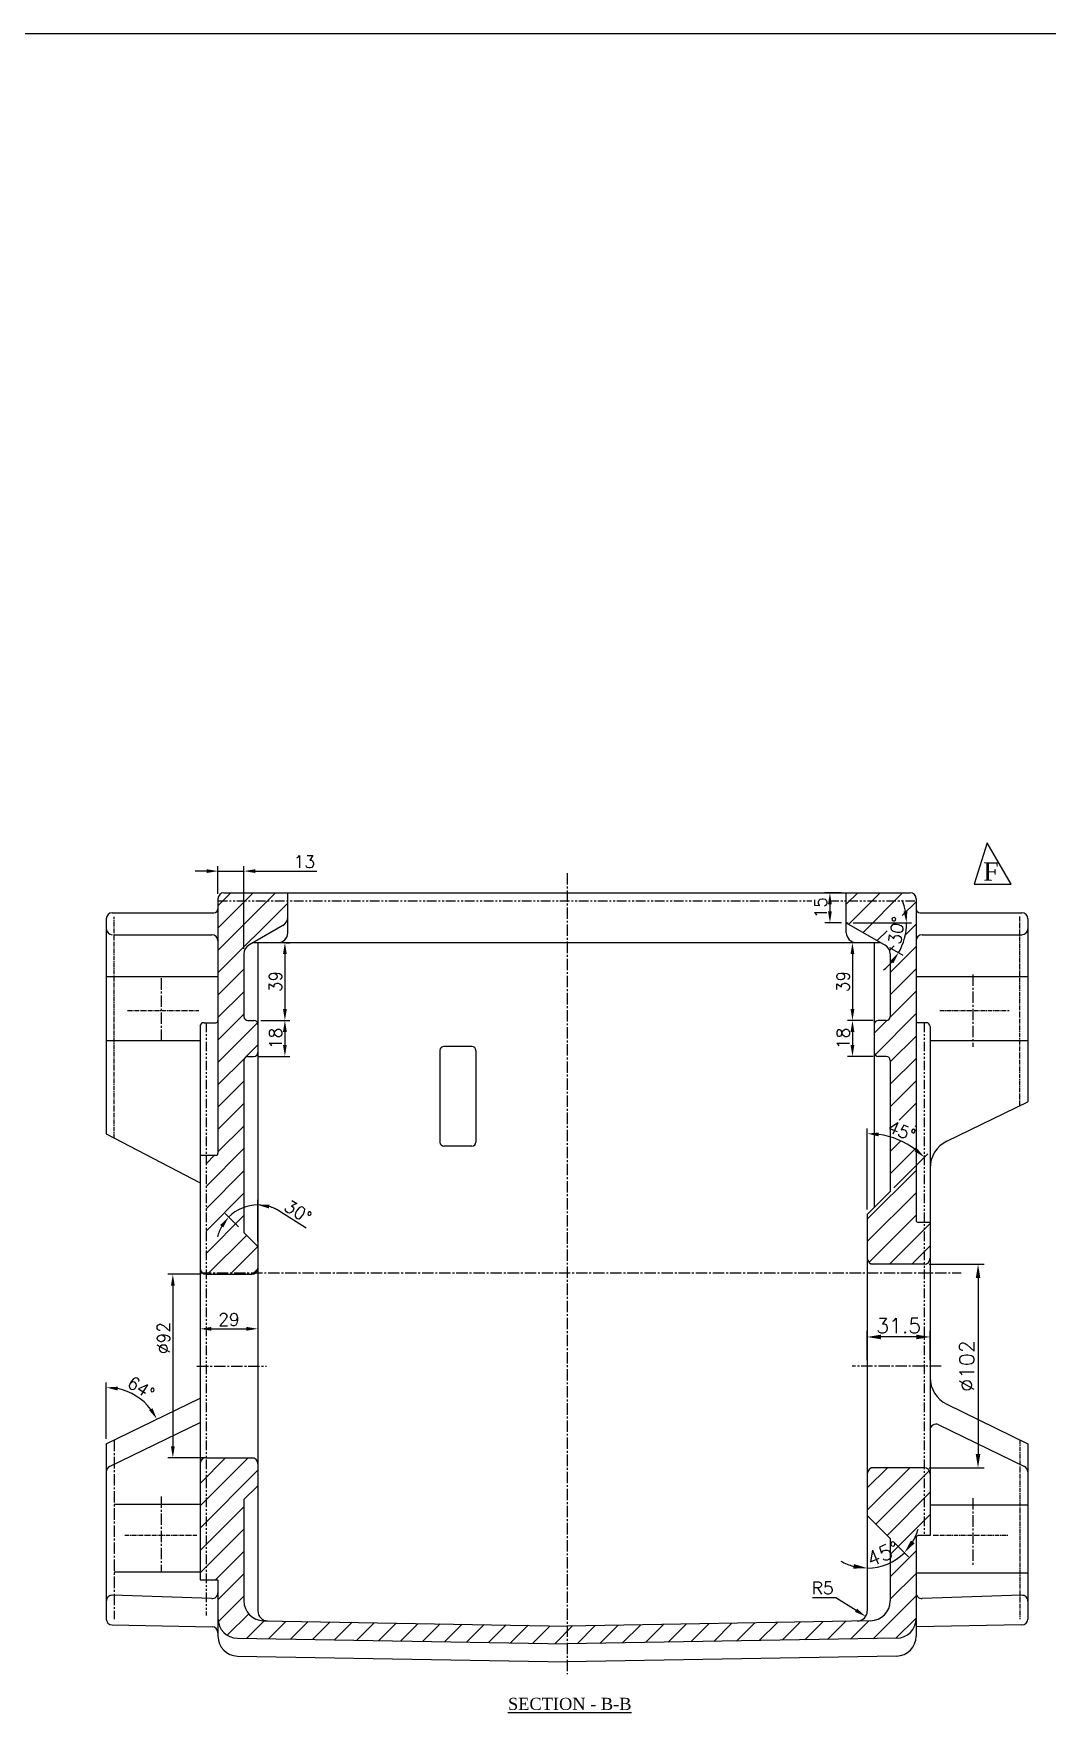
# Model space of a CAD drawing. Header units: millimetres. Extents: x -3508 to 12243, y -3609 to 4092.
# Drawn here: x 6029 to 6537, y 250 to 1092 of the extents above; entities that cross this region are included whole.
import ezdxf

# ---------------------------------------------------------------- set-up
doc = ezdxf.new("R2010")
doc.units = ezdxf.units.MM
doc.header["$LTSCALE"] = 0.3
doc.header["$PDSIZE"] = -50
doc.linetypes.add('CENTER2', pattern=[28.575, 19.05, -3.175, 3.175, -3.175])
doc.linetypes.add('PHANTOM2', pattern=[31.75, 15.875, -3.175, 3.175, -3.175, 3.175, -3.175])
for name, color, linetype in [('center', 1, 'CENTER2'), ('CHAIN ...', 8, 'PHANTOM2'), ('ht', 6, 'Continuous')]:
    doc.layers.add(name, color=color, linetype=linetype)
doc.styles.add('ROMANTIC', font='romantic.ttf')
doc.styles.add('rs', font='romans.shx')
doc.dimstyles.new('sarab', dxfattribs={"dimscale": 3, "dimtxt": 2.5, "dimasz": 2.3, "dimexe": 1, "dimexo": 1, "dimtad": 1, "dimdec": 3, "dimdsep": 46, "dimtxsty": 'rs', "dimcen": 0, "dimclrd": 1, "dimclre": 1, "dimclrt": 7, "dimadec": 3, "dimazin": 2, "dimtfac": 1, "dimtdec": 3, "dimtmove": 0, "dimatfit": 3, "dimfxl": 0, "dimarcsym": 0})

# ---------------------------------------------------------------- blocks, each defined once
blk = doc.blocks.new('*D120')
at = {"color": 1, "lineweight": -2, "transparency": 16777216}
for p, q in [((6121.25, 660.48), (6121.25, 674.36)), ((6134.25, 632.89), (6134.25, 674.36)), ((6115.5, 671.86), (6109.75, 671.86)), ((6121.25, 671.86), (6134.25, 671.86)), ((6140, 671.86), (6170.77, 671.86))]:
    blk.add_line(p, q, dxfattribs=at)
at = {"color": 1, "transparency": 16777216}
for points in [[(6115.5, 672.82), (6115.5, 670.9), (6121.25, 671.86)], [(6140, 672.82), (6140, 670.9), (6134.25, 671.86)]]:
    blk.add_solid(points, dxfattribs=at)
at = {"layer": 'Defpoints', "color": 0, "transparency": 16777216}
for p in [(6134.25, 671.86), (6121.25, 657.98), (6134.25, 630.39)]:
    blk.add_point(p, dxfattribs=at)
at = {"color": 7, "transparency": 16777216, "insert": (6164.59, 676.55), "char_height": 6.25, "attachment_point": 5, "style": 'rs'}
blk.add_mtext('13', dxfattribs=at)
blk = doc.blocks.new('*D121')
at = {"color": 1, "lineweight": -2, "transparency": 16777216}
for p, q in [((6112.25, 467.98), (6112.25, 439.88)), ((6141.25, 467.98), (6141.25, 439.88)), ((6118, 442.38), (6135.5, 442.38))]:
    blk.add_line(p, q, dxfattribs=at)
at = {"color": 1, "transparency": 16777216}
for points in [[(6118, 443.34), (6118, 441.43), (6112.25, 442.38)], [(6135.5, 443.34), (6135.5, 441.43), (6141.25, 442.38)]]:
    blk.add_solid(points, dxfattribs=at)
at = {"layer": 'Defpoints', "color": 0, "transparency": 16777216}
for p in [(6112.25, 470.48), (6141.25, 470.48), (6141.25, 442.38)]:
    blk.add_point(p, dxfattribs=at)
at = {"color": 7, "transparency": 16777216, "insert": (6126.75, 447.07), "char_height": 6.25, "attachment_point": 5, "style": 'rs'}
blk.add_mtext('29', dxfattribs=at)
blk = doc.blocks.new('*D122')
at = {"color": 1, "lineweight": -2, "transparency": 16777216}
for p, q in [((6112.75, 469.73), (6096.12, 469.73)), ((6098.62, 463.98), (6098.62, 383.48)), ((6115.25, 377.73), (6096.12, 377.73))]:
    blk.add_line(p, q, dxfattribs=at)
at = {"color": 1, "transparency": 16777216}
for points in [[(6097.66, 463.98), (6099.58, 463.98), (6098.62, 469.73)], [(6097.66, 383.48), (6099.58, 383.48), (6098.62, 377.73)]]:
    blk.add_solid(points, dxfattribs=at)
at = {"layer": 'Defpoints', "color": 0, "transparency": 16777216}
for p in [(6115.25, 469.73), (6098.62, 377.73), (6117.75, 377.73)]:
    blk.add_point(p, dxfattribs=at)
at = {"color": 7, "transparency": 16777216, "insert": (6093.93, 437.74), "char_height": 6.25, "attachment_point": 5, "rotation": 90, "style": 'rs'}
blk.add_mtext('%%C92', dxfattribs=at)
blk = doc.blocks.new('*D123')
at = {"color": 1, "lineweight": -2, "transparency": 16777216}
for p, q in [((6477.75, 474.73), (6505.28, 474.73)), ((6502.28, 467.83), (6502.28, 379.63)), ((6477.75, 372.73), (6505.28, 372.73))]:
    blk.add_line(p, q, dxfattribs=at)
at = {"color": 1, "transparency": 16777216}
for points in [[(6501.13, 467.83), (6503.43, 467.83), (6502.28, 474.73)], [(6501.13, 379.63), (6503.43, 379.63), (6502.28, 372.73)]]:
    blk.add_solid(points, dxfattribs=at)
at = {"layer": 'Defpoints', "color": 0, "transparency": 16777216}
for p in [(6474.75, 474.73), (6474.75, 372.73), (6502.28, 372.73)]:
    blk.add_point(p, dxfattribs=at)
at = {"color": 7, "transparency": 16777216, "insert": (6496.66, 423.73), "char_height": 7.5, "attachment_point": 5, "rotation": 90, "style": 'rs'}
blk.add_mtext('%%C102', dxfattribs=at)
blk = doc.blocks.new('*D124')
at = {"color": 1, "lineweight": -2, "transparency": 16777216}
for p, q in [((6155.31, 635.98), (6157.3, 635.98)), ((6154.8, 630.23), (6154.8, 602.73)), ((6142.75, 596.98), (6157.3, 596.98))]:
    blk.add_line(p, q, dxfattribs=at)
at = {"color": 1, "transparency": 16777216}
for points in [[(6153.84, 630.23), (6155.76, 630.23), (6154.8, 635.98)], [(6153.84, 602.73), (6155.76, 602.73), (6154.8, 596.98)]]:
    blk.add_solid(points, dxfattribs=at)
at = {"layer": 'Defpoints', "color": 0, "transparency": 16777216}
for p in [(6152.81, 635.98), (6140.25, 596.98), (6154.8, 596.98)]:
    blk.add_point(p, dxfattribs=at)
at = {"color": 7, "transparency": 16777216, "insert": (6150.11, 616.48), "char_height": 6.25, "attachment_point": 5, "rotation": 90, "style": 'rs'}
blk.add_mtext('39', dxfattribs=at)
blk = doc.blocks.new('*D125')
at = {"color": 1, "lineweight": -2, "transparency": 16777216}
for p, q in [((6142.75, 596.98), (6157.3, 596.98)), ((6154.8, 591.23), (6154.8, 584.73)), ((6141.75, 578.98), (6157.3, 578.98))]:
    blk.add_line(p, q, dxfattribs=at)
at = {"color": 1, "transparency": 16777216}
for points in [[(6153.84, 591.23), (6155.76, 591.23), (6154.8, 596.98)], [(6153.84, 584.73), (6155.76, 584.73), (6154.8, 578.98)]]:
    blk.add_solid(points, dxfattribs=at)
at = {"layer": 'Defpoints', "color": 0, "transparency": 16777216}
for p in [(6140.25, 596.98), (6139.25, 578.98), (6154.8, 578.98)]:
    blk.add_point(p, dxfattribs=at)
at = {"color": 7, "transparency": 16777216, "insert": (6150.11, 587.98), "char_height": 6.25, "attachment_point": 5, "rotation": 90, "style": 'rs'}
blk.add_mtext('18', dxfattribs=at)
blk = doc.blocks.new('*D126')
at = {"color": 1, "lineweight": -2, "transparency": 16777216}
for p, q in [((6141.25, 486.23), (6141.25, 506.98)), ((6131.48, 493.5), (6124.81, 500.17)), ((6152.3, 501.29), (6165.52, 492.97))]:
    blk.add_line(p, q, dxfattribs=at)
for start, end in [(90, 135), (57.81543, 90), (58.13433, 74.06717), (150.93283, 166.86567)]:
    blk.add_arc((6141.25, 483.73), 20.74, start, end, dxfattribs=at)
at = {"color": 1, "transparency": 16777216}
for points in [[(6122.35, 494.39), (6123.88, 493.23), (6126.58, 498.4)], [(6146.81, 502.73), (6147.08, 504.63), (6141.25, 504.48)]]:
    blk.add_solid(points, dxfattribs=at)
at = {"layer": 'Defpoints', "color": 0, "transparency": 16777216}
for p in [(6130.88, 501.7), (6133.25, 491.73), (6141.25, 483.73), (6141.25, 483.73), (6141.25, 300.95)]:
    blk.add_point(p, dxfattribs=at)
at = {"color": 7, "transparency": 16777216, "insert": (6161.41, 501.1), "char_height": 6.25, "attachment_point": 5, "rotation": 327.81543, "style": 'rs'}
blk.add_mtext('30%%D', dxfattribs=at)
blk = doc.blocks.new('*D127')
at = {"color": 1, "lineweight": -2, "transparency": 16777216}
blk.add_line((6065.25, 387.25), (6065.25, 415.49), dxfattribs=at)
blk.add_arc((6065.25, 384.75), 28.24, 37.69053, 78.31338, dxfattribs=at)
at = {"color": 1, "transparency": 16777216}
for points in [[(6070.87, 411.45), (6071.07, 413.36), (6065.25, 412.99)], [(6088.41, 402.53), (6086.78, 401.51), (6090.63, 397.14)]]:
    blk.add_solid(points, dxfattribs=at)
at = {"layer": 'Defpoints', "color": 0, "transparency": 16777216}
for p in [(6084.39, 405.52), (6108.25, 405.73), (6061.25, 382.8), (6065.25, 384.75), (6065.25, 294.87)]:
    blk.add_point(p, dxfattribs=at)
at = {"color": 7, "transparency": 16777216, "insert": (6082.7, 412.68), "char_height": 6.25, "attachment_point": 5, "rotation": 328.00195, "style": 'rs'}
blk.add_mtext('64°', dxfattribs=at)
blk = doc.blocks.new('*D128')
at = {"color": 1, "lineweight": -2, "transparency": 16777216}
for p, q in [((6438.75, 635.98), (6436.83, 635.98)), ((6439.33, 630.23), (6439.33, 602.73)), ((6449.75, 596.98), (6436.83, 596.98))]:
    blk.add_line(p, q, dxfattribs=at)
at = {"color": 1, "transparency": 16777216}
for points in [[(6438.37, 630.23), (6440.29, 630.23), (6439.33, 635.98)], [(6438.37, 602.73), (6440.29, 602.73), (6439.33, 596.98)]]:
    blk.add_solid(points, dxfattribs=at)
at = {"layer": 'Defpoints', "color": 0, "transparency": 16777216}
for p in [(6441.25, 635.98), (6439.33, 596.98), (6452.25, 596.98)]:
    blk.add_point(p, dxfattribs=at)
at = {"color": 7, "transparency": 16777216, "insert": (6434.64, 616.48), "char_height": 6.25, "attachment_point": 5, "rotation": 90, "style": 'rs'}
blk.add_mtext('39', dxfattribs=at)
blk = doc.blocks.new('*D129')
at = {"color": 1, "lineweight": -2, "transparency": 16777216}
for p, q in [((6449.75, 596.98), (6436.83, 596.98)), ((6439.33, 591.23), (6439.33, 584.73)), ((6449.75, 578.98), (6436.83, 578.98))]:
    blk.add_line(p, q, dxfattribs=at)
at = {"color": 1, "transparency": 16777216}
for points in [[(6438.37, 591.23), (6440.29, 591.23), (6439.33, 596.98)], [(6438.37, 584.73), (6440.29, 584.73), (6439.33, 578.98)]]:
    blk.add_solid(points, dxfattribs=at)
at = {"layer": 'Defpoints', "color": 0, "transparency": 16777216}
for p in [(6452.25, 596.98), (6439.33, 578.98), (6452.25, 578.98)]:
    blk.add_point(p, dxfattribs=at)
at = {"color": 7, "transparency": 16777216, "insert": (6434.64, 587.98), "char_height": 6.25, "attachment_point": 5, "rotation": 90, "style": 'rs'}
blk.add_mtext('18', dxfattribs=at)
blk = doc.blocks.new('*D130')
at = {"color": 1, "lineweight": -2, "transparency": 16777216}
blk.add_line((6460.37, 335.11), (6467.49, 327.99), dxfattribs=at)
for start, end in [(330.05644, 345.11287), (270, 315), (239.88713, 254.94356)]:
    blk.add_arc((6446.75, 348.73), 26.33, start, end, dxfattribs=at)
at = {"color": 1, "transparency": 16777216}
for points in [[(6470.48, 334.89), (6468.66, 336.29), (6465.37, 330.11)], [(6440.06, 324.44), (6439.76, 322.16), (6446.75, 322.4)]]:
    blk.add_solid(points, dxfattribs=at)
at = {"layer": 'Defpoints', "color": 0, "transparency": 16777216}
for p in [(6446.75, 499.73), (6446.75, 348.73), (6458.25, 337.23), (6453.57, 323.3), (6446.75, 300.89)]:
    blk.add_point(p, dxfattribs=at)
at = {"color": 7, "transparency": 16777216, "insert": (6454.68, 329.6), "char_height": 7.5, "attachment_point": 5, "rotation": 22.5, "style": 'rs'}
blk.add_mtext('45°', dxfattribs=at)
blk = doc.blocks.new('*D131')
at = {"color": 1, "lineweight": -2, "transparency": 16777216}
for p, q in [((6446.75, 426.73), (6446.75, 441.3)), ((6471.35, 438.3), (6453.65, 438.3)), ((6478.25, 426.73), (6478.25, 441.3))]:
    blk.add_line(p, q, dxfattribs=at)
at = {"color": 1, "transparency": 16777216}
for points in [[(6453.65, 439.45), (6453.65, 437.15), (6446.75, 438.3)], [(6471.35, 439.45), (6471.35, 437.15), (6478.25, 438.3)]]:
    blk.add_solid(points, dxfattribs=at)
at = {"layer": 'Defpoints', "color": 0, "transparency": 16777216}
for p in [(6446.75, 438.3), (6446.75, 423.73), (6478.25, 423.73)]:
    blk.add_point(p, dxfattribs=at)
at = {"color": 7, "transparency": 16777216, "insert": (6462.5, 443.93), "char_height": 7.5, "attachment_point": 5, "style": 'rs'}
blk.add_mtext('31.5', dxfattribs=at)
blk = doc.blocks.new('*D253')
at = {"color": 1, "lineweight": -2, "transparency": 16777216}
for p, q in [((6433.75, 660.98), (6425.53, 660.98)), ((6428.03, 655.23), (6428.03, 651.73)), ((6433.75, 645.98), (6425.53, 645.98))]:
    blk.add_line(p, q, dxfattribs=at)
at = {"color": 1, "transparency": 16777216}
for points in [[(6427.07, 655.23), (6428.99, 655.23), (6428.03, 660.98)], [(6427.07, 651.73), (6428.99, 651.73), (6428.03, 645.98)]]:
    blk.add_solid(points, dxfattribs=at)
at = {"layer": 'Defpoints', "color": 0, "transparency": 16777216}
for p in [(6436.25, 660.98), (6428.03, 645.98), (6436.25, 645.98)]:
    blk.add_point(p, dxfattribs=at)
at = {"color": 7, "transparency": 16777216, "insert": (6423.34, 653.48), "char_height": 6.25, "attachment_point": 5, "rotation": 90, "style": 'rs'}
blk.add_mtext('15', dxfattribs=at)
blk = doc.blocks.new('*D320')
at = {"color": 1, "lineweight": -2, "transparency": 16777216}
for p, q in [((6439.73, 645.98), (6468.94, 645.98)), ((6457.92, 633.48), (6464.56, 629.64))]:
    blk.add_line(p, q, dxfattribs=at)
for start, end in [(10.92792, 21.85584), (330, 0), (308.14416, 319.07208)]:
    blk.add_arc((6436.25, 645.98), 30.19, start, end, dxfattribs=at)
at = {"color": 1, "transparency": 16777216}
for points in [[(6466.85, 651.8), (6464.94, 651.62), (6466.44, 645.98)], [(6458.28, 626.76), (6459.84, 625.65), (6462.4, 630.89)]]:
    blk.add_solid(points, dxfattribs=at)
at = {"layer": 'Defpoints', "color": 0, "transparency": 16777216}
for p in [(6436.25, 645.98), (6436.25, 645.98), (6437.23, 645.98), (6455.75, 634.73), (6464.62, 635.66)]:
    blk.add_point(p, dxfattribs=at)
at = {"color": 7, "transparency": 16777216, "insert": (6461.46, 642.09), "char_height": 6.25, "attachment_point": 5, "rotation": 81.20983, "style": 'rs'}
blk.add_mtext('30°', dxfattribs=at)
blk = doc.blocks.new('*D349')
at = {"color": 1, "lineweight": -2, "transparency": 16777216}
for p, q in [((6419.34, 307.76), (6431.02, 307.76)), ((6431.02, 307.76), (6441.12, 301.28))]:
    blk.add_line(p, q, dxfattribs=at)
at = {"color": 1, "transparency": 16777216}
blk.add_solid([(6441.64, 302.08), (6440.6, 300.47), (6445.96, 298.17)], dxfattribs=at)
at = {"layer": 'Defpoints', "color": 0, "transparency": 16777216}
for p in [(6441.75, 300.87), (6445.96, 298.17)]:
    blk.add_point(p, dxfattribs=at)
at = {"color": 7, "transparency": 16777216, "insert": (6424.4, 312.45), "char_height": 6.25, "attachment_point": 5, "style": 'rs'}
blk.add_mtext('R5', dxfattribs=at)
blk = doc.blocks.new('_DatumFilled')
at = {"color": 0, "linetype": 'ByBlock'}
blk.add_solid([(0, 0.58), (-1, 0), (0, -0.58)], dxfattribs=at)
blk = doc.blocks.new('*D1102')
at = {"color": 1, "lineweight": -2, "transparency": 16777216}
for p, q in [((6446.75, 502.23), (6446.75, 542.75)), ((6460.02, 513), (6477.16, 530.15))]:
    blk.add_line(p, q, dxfattribs=at)
blk.add_arc((6446.75, 499.73), 40.51, 53.13907, 81.86093, dxfattribs=at)
at = {"color": 1, "transparency": 16777216}
for points in [[(6452.42, 538.88), (6452.55, 540.79), (6446.75, 540.25)], [(6471.68, 532.87), (6470.42, 531.42), (6475.4, 528.38)]]:
    blk.add_solid(points, dxfattribs=at)
at = {"layer": 'Defpoints', "color": 0, "transparency": 16777216}
for p in [(6467.01, 534.82), (6458.25, 511.23), (6446.75, 499.73), (6446.75, 499.73), (6446.75, 300.89)]:
    blk.add_point(p, dxfattribs=at)
at = {"color": 7, "transparency": 16777216, "insert": (6464.05, 541.49), "char_height": 6.25, "attachment_point": 5, "rotation": 337.5, "style": 'rs'}
blk.add_mtext('45°', dxfattribs=at)
blk = doc.blocks.new('A$C26290153')
for p, q in [((0, 0), (-6.5, -20.69)), ((12.04, -20.69), (0, 0)), ((-6.5, -20.69), (12.04, -20.69))]:
    blk.add_line(p, q)
at = {"style": 'ROMANTIC'}
blk.add_text('F', height=9.15, dxfattribs=at).set_placement((-1.84, -18.94))

msp = doc.modelspace()

# ---------------------------------------------------------------- hatches: boundary and pattern name
at = {"layer": 'ht'}
h = msp.add_hatch(dxfattribs=at)
h.set_pattern_fill('ANSI31', color=256, scale=2.5, style=0)
h.paths.add_polyline_path([(6478.2505, 495.7508), (6475.2505, 495.7508), (6475.2505, 474.7335, 0.41421356), (6478.2505, 477.7335)])
h.paths.add_polyline_path([(6478.2505, 369.7335, 0.41421356), (6475.2505, 372.7335), (6475.2505, 338.7335), (6478.2505, 338.7335)])
h.paths.add_polyline_path([(6471.2505, 337.7335, -0.41421356), (6472.2505, 338.7335), (6475.2505, 338.7335), (6475.2505, 372.7335), (6449.7505, 372.7335, 0.41421356), (6446.7505, 369.7335), (6446.7505, 348.7335), (6458.2505, 337.2335), (6458.2505, 305.9998, -0.40920189), (6448.4219, 296.0012), (6296.2505, 293.3926), (6296.2505, 284.3912), (6461.4219, 287.2228, 0.40920189), (6471.2505, 297.2213)])
h.paths.add_polyline_path([(6134.2505, 356.7335), (6141.2505, 363.7335), (6141.2505, 374.7335, 0.41421356), (6138.2505, 377.7335), (6115.2505, 377.7335), (6115.2505, 316.4742), (6121.2505, 316.4742), (6121.2505, 297.2213, 0.40920189), (6131.0791, 287.2228), (6296.2505, 284.3912), (6296.2505, 293.3926), (6146.5787, 295.9584, -0.04143642), (6145.7515, 295.9725), (6144.0791, 296.0012, -0.40920189), (6134.2505, 305.9998)])
h.paths.add_polyline_path([(6115.2505, 377.7335, 0.41421356), (6112.2505, 374.7335), (6112.2505, 316.4742), (6115.2505, 316.4742)])
h.paths.add_polyline_path([(6140.2348, 470.4835), (6115.2505, 470.4835), (6115.2505, 469.7335), (6138.2505, 469.7335, 0.18267581)])
h.paths.add_polyline_path([(6141.2505, 594.9835, 0.41421356), (6139.2505, 596.9835), (6136.2505, 596.9835, -0.41421356), (6134.2505, 598.9835), (6134.2505, 630.395, -0.26794919), (6136.7505, 634.7251), (6153.7505, 644.5401, 0.26794919), (6156.2505, 648.8702), (6156.2505, 656.9835), (6121.2505, 656.9835), (6121.2505, 530.3811, -0.41421356), (6120.2505, 529.3811), (6115.2505, 529.3811), (6115.2505, 470.4835), (6140.2348, 470.4835, 0.21525044), (6141.2505, 472.7335), (6141.2505, 483.7335), (6134.2505, 490.7335), (6134.2505, 576.9835, -0.41421356), (6136.2505, 578.9835), (6139.2505, 578.9835, 0.41421356), (6141.2505, 580.9835)])
h.paths.add_polyline_path([(6156.2505, 656.9835), (6156.2505, 660.9835), (6124.2505, 660.9835, 0.41421356), (6121.2505, 657.9835), (6121.2505, 656.9835)])
h.paths.add_polyline_path([(6448.1664, 320.8173), (6465.4891, 327.9926), (6461.1839, 338.3863), (6443.8612, 331.2109)], flags=25)
h = msp.add_hatch(dxfattribs=at)
h.set_pattern_fill('ANSI31', color=256, scale=2.5, style=0)
h.paths.add_polyline_path([(6468.2505, 660.9835), (6436.2505, 660.9835), (6436.2505, 656.9835), (6471.2505, 656.9835), (6471.2505, 657.9835, 0.41421356)])
edge = h.paths.add_edge_path()
edge.add_arc((6449.7505, 477.7335), 3, 180, 270, ccw=False)
edge.add_line((6446.7505, 477.7335), (6446.7505, 499.7335))
edge.add_line((6446.7505, 499.7335), (6458.2505, 511.2335))
edge.add_line((6458.2505, 511.2335), (6458.2505, 538.8196))
edge.add_line((6458.2505, 538.8196), (6469.4715, 534.1717))
edge.add_line((6469.4715, 534.1717), (6471.2505, 538.4666))
edge.add_line((6471.2505, 538.4666), (6471.2505, 496.7508))
edge.add_arc((6472.2505, 496.7508), 1, 180, 270)
edge.add_line((6472.2505, 495.7508), (6475.2505, 495.7508))
edge.add_line((6475.2505, 495.7508), (6475.2505, 474.7335))
edge.add_line((6475.2505, 474.7335), (6449.7505, 474.7335))
edge = h.paths.add_edge_path()
edge.add_line((6458.6236, 548.8125), (6458.2505, 547.912))
edge.add_line((6458.2505, 547.912), (6458.2505, 576.9835))
edge.add_arc((6456.2505, 576.9835), 2, 0, 90)
edge.add_line((6456.2505, 578.9835), (6452.2505, 578.9835))
edge.add_arc((6452.2505, 580.9835), 2, 180, 270, ccw=False)
edge.add_line((6450.2505, 580.9835), (6450.2505, 594.9835))
edge.add_arc((6452.2505, 594.9835), 2, 90, 180, ccw=False)
edge.add_line((6452.2505, 596.9835), (6456.2505, 596.9835))
edge.add_arc((6456.2505, 598.9835), 2, 270, 360)
edge.add_line((6458.2505, 598.9835), (6458.2505, 630.395))
edge.add_arc((6453.2505, 630.395), 5, 360, 420)
edge.add_line((6455.7505, 634.7251), (6436.2505, 645.9835))
edge.add_line((6436.2505, 645.9835), (6436.2505, 656.9835))
edge.add_line((6436.2505, 656.9835), (6471.2505, 656.9835))
edge.add_line((6471.2505, 656.9835), (6471.2505, 543.5823))
edge.add_line((6471.2505, 543.5823), (6458.6236, 548.8125))
h.paths.add_polyline_path([(6455.6305, 635.0813), (6458.0182, 650.5228), (6467.2831, 649.0902), (6464.8954, 633.6487)], flags=16)

# ---------------------------------------------------------------- linework, layer by layer
for p, q in [((2624.0253, 1091.7581), (7977.3716, 1091.7581)), ((6121.2505, 657.9835), (6121.2505, 530.3811)), ((6124.2505, 660.9835), (6468.2505, 660.9835)), ((6156.2505, 640.9835), (6156.2505, 660.9835)), ((6436.2505, 640.9835), (6436.2505, 660.9835)), ((6471.2505, 657.9835), (6471.2505, 496.7508)), ((6068.2505, 650.9835), (6119.2505, 650.9835)), ((6473.2505, 650.9835), (6524.2505, 650.9835)), ((6065.2505, 647.9835), (6065.2505, 644.9835)), ((6065.2505, 647.9835), (6065.2505, 575.9835)), ((6069.2505, 639.9835), (6118.2505, 639.9835)), ((6153.7505, 644.5401), (6136.7505, 634.7251)), ((6436.2505, 645.9835), (6455.7505, 634.7251)), ((6436.2505, 645.9835), (6437.2289, 645.9835)), ((6474.2505, 639.9835), (6524.2505, 639.9835)), ((6527.2505, 647.9835), (6527.2505, 556.2129)), ((6138.93, 635.9835), (6453.571, 635.9835)), ((6141.2505, 635.9835), (6141.2505, 483.7335)), ((6450.2505, 635.9835), (6450.2505, 503.2335)), ((6134.2505, 630.395), (6134.2505, 598.9835)), ((6458.2505, 630.395), (6458.2505, 598.9835)), ((6065.2505, 618.9835), (6121.2505, 618.9835)), ((6471.2505, 618.9835), (6527.2505, 618.9835)), ((6112.2505, 593.8706), (6112.2505, 316.4742)), ((6114.2505, 595.8706), (6120.2505, 595.8706)), ((6136.2505, 596.9835), (6139.2505, 596.9835)), ((6456.2505, 596.9835), (6452.2505, 596.9835)), ((6476.2505, 595.8706), (6472.2505, 595.8706)), ((6478.2505, 593.8706), (6478.2505, 338.7335)), ((6065.2505, 586.9835), (6112.2505, 586.9835)), ((6232.5505, 581.9835), (6232.5505, 535.9835)), ((6248.5505, 583.9835), (6234.5505, 583.9835)), ((6250.5505, 581.9835), (6250.5505, 535.9835)), ((6478.2505, 586.9835), (6527.2505, 586.9835)), ((6065.2505, 575.9835), (6065.2505, 540.0604)), ((6134.2505, 576.9835), (6134.2505, 490.7335)), ((6136.2505, 578.9835), (6139.2505, 578.9835)), ((6456.2505, 578.9835), (6452.2505, 578.9835)), ((6458.2505, 576.9835), (6458.2505, 511.2335)), ((6486.674, 536.419), (6527.2505, 556.2129)), ((6065.2505, 540.0604), (6112.2505, 515.6565)), ((6248.5505, 533.9835), (6234.5505, 533.9835)), ((6112.2505, 529.3811), (6120.2505, 529.3811)), ((6458.2505, 511.2335), (6446.7505, 499.7335)), ((6446.7505, 499.7335), (6446.7505, 300.8876)), ((6134.2505, 490.7335), (6141.2505, 483.7335)), ((6478.2505, 495.7508), (6472.2505, 495.7508)), ((6141.2505, 483.7335), (6141.2505, 300.9476)), ((6475.2505, 474.7335), (6448.7505, 474.7335)), ((6115.2505, 469.7335), (6138.2505, 469.7335)), ((6065.2505, 384.754), (6112.2505, 407.6814)), ((6486.674, 404.5479), (6527.2505, 384.754)), ((6066.9352, 373.3368), (6112.2505, 395.4424)), ((6482.5658, 394.3129), (6525.5658, 373.3368)), ((6065.2505, 384.754), (6065.2505, 296.8925)), ((6527.2505, 384.754), (6527.2505, 296.8925)), ((6115.2505, 377.7335), (6139.2505, 377.7335)), ((6475.2505, 372.7335), (6448.7505, 372.7335)), ((6134.2505, 356.7335), (6141.2505, 363.7335)), ((6069.2505, 354.4835), (6112.2505, 354.4835)), ((6134.2505, 356.7335), (6134.2505, 305.9998)), ((6478.2505, 354.1066), (6527.2505, 354.1066)), ((6458.2505, 337.2335), (6446.7505, 348.7335)), ((6458.2505, 337.2335), (6458.2505, 305.9998)), ((6471.2505, 337.7335), (6471.2505, 288.3135)), ((6478.2505, 338.7335), (6472.2505, 338.7335)), ((6069.2505, 320.4835), (6112.2505, 320.4835)), ((6471.2505, 320.1066), (6527.2505, 320.1066)), ((6112.2505, 316.4742), (6121.2505, 316.4742)), ((6121.2505, 316.4742), (6121.2505, 288.3135)), ((6118.1477, 307.0963), (6068.3533, 308.8035)), ((6524.1477, 308.8035), (6474.3533, 307.0963)), ((6144.0791, 296.0012), (6296.4048, 293.3899)), ((6448.4219, 296.0012), (6296.0963, 293.3899)), ((6068.1991, 293.8929), (6118.302, 293.034)), ((6131.0791, 287.2228), (6296.2505, 284.3912)), ((6296.2505, 289.9835), (6296.2505, 289.9835)), ((6461.4219, 287.2228), (6296.2505, 284.3912)), ((6524.302, 293.8929), (6471.2505, 292.9835)), ((6131.0791, 278.315), (6296.2505, 275.4835)), ((6461.4219, 278.315), (6296.2505, 275.4835))]:
    msp.add_line(p, q)
for centre, radius, start, end in [((6124.2505, 657.9835), 3, 90, 180), ((6468.2505, 657.9835), 3, 0, 90), ((6068.2505, 647.9835), 3, 90, 180), ((6119.2505, 652.9835), 2, 270, 0), ((6151.2505, 648.8702), 5, 300, 0), ((6473.2505, 652.9835), 2, 180, 270), ((6524.2505, 647.9835), 3, 0, 90), ((6068.2505, 642.9835), 3, 180, 270), ((6118.2505, 636.9835), 3, 0, 90), ((6151.2505, 640.9835), 5, 270, 0), ((6441.2505, 640.9835), 5, 180, 270), ((6474.2505, 636.9835), 3, 90, 180), ((6524.2505, 642.9835), 3, 270, 0), ((6139.2505, 630.395), 5, 120, 180), ((6453.2505, 630.395), 5, 0, 60), ((6136.2505, 598.9835), 2, 180, 270), ((6456.2505, 598.9835), 2, 270, 0), ((6114.2505, 593.8706), 2, 90, 180), ((6120.2505, 596.8706), 1, 270, 0), ((6139.2505, 594.9835), 2, 0, 90), ((6452.2505, 594.9835), 2, 90, 180), ((6472.2505, 596.8706), 1, 180, 270), ((6476.2505, 593.8706), 2, 0, 90), ((6139.2505, 580.9835), 2, 270, 0), ((6234.5505, 581.9835), 2, 90, 180), ((6248.5505, 581.9835), 2, 0, 90), ((6452.2505, 580.9835), 2, 180, 270), ((6136.2505, 576.9835), 2, 90, 180), ((6456.2505, 576.9835), 2, 0, 90), ((6120.2505, 530.3811), 1, 270, 0), ((6234.5505, 535.9835), 2, 180, 270), ((6248.5505, 535.9835), 2, 270, 0), ((6493.2505, 522.9375), 15, 116.003909, 180), ((6472.2505, 496.7508), 1, 180, 270), ((6115.2505, 472.7335), 3, 180, 270), ((6138.2505, 472.7335), 3, 270, 0), ((6449.7505, 477.7335), 3, 180, 270), ((6475.2505, 477.7335), 3, 270, 0), ((6493.2505, 418.0294), 15, 180, 243.996091), ((6481.2505, 391.6166), 3, 63.996091, 180), ((6068.2505, 370.6405), 3, 116.003909, 180), ((6115.2505, 374.7335), 3, 90, 180), ((6138.2505, 374.7335), 3, 0, 90), ((6449.7505, 369.7335), 3, 90, 180), ((6475.2505, 369.7335), 3, 0, 90), ((6524.2505, 370.6405), 3, 0, 63.996091), ((6472.2505, 337.7335), 1, 90, 180), ((6068.2505, 305.8053), 3, 88.0363425, 180), ((6118.2505, 310.0945), 3, 268.0363425, 0), ((6144.2505, 305.9998), 10, 180, 269.0178828), ((6448.2505, 305.9998), 10, 270.9821172, 0), ((6474.2505, 310.0945), 3, 180, 271.9636575), ((6524.2505, 305.8053), 3, 0, 91.9636575), ((6068.2505, 296.8925), 3, 180, 269.0178828), ((6131.2505, 297.2213), 10, 180, 269.0178828), ((6146.2505, 300.9476), 5, 180, 269.0178828), ((6441.7505, 300.8876), 5, 270.9821172, 0), ((6461.2505, 297.2213), 10, 270.9821172, 0), ((6524.2505, 296.8925), 3, 270.9821172, 0), ((6118.2505, 290.0344), 3, 0, 89.0178828), ((6131.2505, 288.3135), 10, 180, 269.0178828), ((6461.2505, 288.3135), 10, 270.9821172, 0)]:
    msp.add_arc(centre, radius, start, end)
at = {"layer": 'center'}
for p, q in [((6296.2505, 670.7854), (6296.2505, 269.1807)), ((6092.7505, 618.1287), (6092.7505, 586.0483)), ((6499.7505, 620.0314), (6499.7505, 583.8134)), ((6112.1477, 470.4835), (6493.8095, 470.4835)), ((6110.7191, 423.7335), (6145.5931, 423.7335)), ((6483.7302, 423.7335), (6439.1066, 423.7335)), ((6069.2505, 386.7053), (6069.2505, 296.8239)), ((6092.7505, 358.3243), (6092.7505, 320.3964)), ((6499.7505, 357.4526), (6499.7505, 323.5573))]:
    msp.add_line(p, q, dxfattribs=at)
at = {"layer": 'center', "ltscale": 0.4}
for p, q in [((6069.2505, 537.9835), (6069.2505, 648.887)), ((6523.2505, 554.2616), (6523.2505, 649.1197)), ((6075.9066, 601.9835), (6111.6783, 601.9835)), ((6483.1193, 601.9835), (6517.9122, 601.9835)), ((6523.2505, 386.7053), (6523.2505, 296.8239)), ((6074.4832, 338.9835), (6110.7262, 338.9835)), ((6479.797, 338.9835), (6517.2505, 338.9835))]:
    msp.add_line(p, q, dxfattribs=at)
at = {"layer": 'CHAIN ...'}
for p, q in [((6121.2505, 656.9835), (6418.965, 656.9835)), ((6427.777, 656.9835), (6471.2505, 656.9835)), ((6115.2505, 595.8706), (6115.2505, 298.7279)), ((6475.2505, 595.8706), (6475.2505, 338.7335))]:
    msp.add_line(p, q, dxfattribs=at)

# ---------------------------------------------------------------- block references
msp.add_blockref('A$C26290153', (6506.7741, 686.0189))

# ---------------------------------------------------------------- texts
at = {"style": 'ROMANTIC'}
msp.add_text('%%USECTION - B-B', height=6.1, dxfattribs=at).set_placement((6266.626, 251.2817))

# ---------------------------------------------------------------- dimensions: what is measured, and where the dimension line sits
dim = msp.add_linear_dim(base=(6134.2505, 671.8633), p1=(6121.2505, 657.9835), p2=(6134.2505, 630.395), dimstyle='sarab', override={"dimscale": 2.5, "dimdec": 2, "dimadec": 2, "dimtdec": 2, "dimatfit": 0})
dim.commit()
dim.dimension.update_dxf_attribs({"geometry": '*D120', "text_midpoint": (6164.5898, 671.8633), "dimtype": 160})
for base, p1, p2, picture, middle in [((6428.0289, 645.9835), (6436.2505, 660.9835), (6436.2505, 645.9835), '*D253', (6423.3414, 653.4835)), ((6154.798, 596.9835), (6152.813, 635.9835), (6140.2505, 596.9835), '*D124', (6150.1105, 616.4835)), ((6439.3287, 596.9835), (6441.2505, 635.9835), (6452.2505, 596.9835), '*D128', (6434.6412, 616.4835)), ((6154.798, 578.9835), (6140.2505, 596.9835), (6139.2505, 578.9835), '*D125', (6150.1105, 587.9835)), ((6439.3287, 578.9835), (6452.2505, 596.9835), (6452.2505, 578.9835), '*D129', (6434.6412, 587.9835))]:
    dim = msp.add_linear_dim(base=base, p1=p1, p2=p2, angle=90, dimstyle='sarab', override={"dimscale": 2.5, "dimdec": 2, "dimadec": 2, "dimtdec": 2, "dimatfit": 0})
    dim.commit()
    dim.dimension.update_dxf_attribs({"geometry": picture, "text_midpoint": middle})
dim = msp.add_angular_dim_2l(base=(6464.623, 635.6567), line1=((6436.2505, 645.9835), (6437.2289, 645.9835)), line2=((6436.2505, 645.9835), (6455.7505, 634.7251)), dimstyle='sarab', override={"dimscale": 2.5, "dimdec": 2, "dimcen": 2.5, "dimadec": 2, "dimtdec": 2})
dim.commit()
dim.dimension.update_dxf_attribs({"geometry": '*D320', "text_midpoint": (6466.0893, 641.3694), "dimtype": 162})
for base, line1, line2, picture, middle in [((6467.0064, 534.8177), ((6458.2505, 511.2335), (6446.7505, 499.7335)), ((6446.7505, 499.7335), (6446.7505, 300.8876)), '*D1102', (6464.0475, 541.4921)), ((6084.3883, 405.5195), ((6061.2505, 382.8027), (6108.2505, 405.7301)), ((6065.2505, 384.754), (6065.2505, 294.8726)), '*D127', (6082.6981, 412.6782))]:
    dim = msp.add_angular_dim_2l(base=base, line1=line1, line2=line2, dimstyle='sarab', override={"dimscale": 2.5, "dimdec": 2, "dimadec": 2, "dimtdec": 2, "dimatfit": 0})
    dim.commit()
    dim.dimension.update_dxf_attribs({"geometry": picture, "text_midpoint": middle})
dim = msp.add_angular_dim_2l(base=(6130.8784, 501.6985), line1=((6133.2505, 491.7335), (6141.2505, 483.7335)), line2=((6141.2505, 483.7335), (6141.2505, 300.9476)), text='30%%D', dimstyle='sarab', override={"dimscale": 2.5, "dimdec": 2, "dimadec": 2, "dimtdec": 2, "dimatfit": 0})
dim.commit()
dim.dimension.update_dxf_attribs({"geometry": '*D126', "text_midpoint": (6161.4087, 501.096)})
dim = msp.add_angular_dim_2l(base=(6453.566, 323.2978), line1=((6458.2505, 337.2335), (6446.7505, 348.7335)), line2=((6446.7505, 499.7335), (6446.7505, 300.8876)), dimstyle='sarab')
dim.commit()
dim.dimension.update_dxf_attribs({"geometry": '*D130', "text_midpoint": (6454.6751, 329.6018)})
dim = msp.add_linear_dim(base=(6502.2808, 372.7335), p1=(6474.7505, 474.7335), p2=(6474.7505, 372.7335), angle=90, text='%%C<>', dimstyle='sarab')
dim.commit()
dim.dimension.update_dxf_attribs({"geometry": '*D123', "text_midpoint": (6502.2808, 423.7335), "dimtype": 160})
dim = msp.add_linear_dim(base=(6098.6197, 377.7335), p1=(6115.2505, 469.7335), p2=(6117.7505, 377.7335), angle=90, text='%%C<>', dimstyle='sarab', override={"dimscale": 2.5, "dimdec": 2, "dimadec": 2, "dimtdec": 2, "dimatfit": 0})
dim.commit()
dim.dimension.update_dxf_attribs({"geometry": '*D122', "text_midpoint": (6098.6197, 437.7409), "dimtype": 160})
dim = msp.add_linear_dim(base=(6141.2505, 442.3842), p1=(6112.2505, 470.4835), p2=(6141.2505, 470.4835), dimstyle='sarab', override={"dimscale": 2.5, "dimdec": 2, "dimadec": 2, "dimtdec": 2, "dimatfit": 0})
dim.commit()
dim.dimension.update_dxf_attribs({"geometry": '*D121', "text_midpoint": (6126.7505, 447.0717)})
dim = msp.add_linear_dim(base=(6446.7505, 438.3024), p1=(6478.2505, 423.7335), p2=(6446.7505, 423.7335), dimstyle='sarab')
dim.commit()
dim.dimension.update_dxf_attribs({"geometry": '*D131', "text_midpoint": (6462.5005, 443.9274)})
dim = msp.add_radius_dim(center=(6441.7505, 300.8704), mpoint=(6445.9572, 298.1678), dimstyle='sarab', override={"dimscale": 2.5, "dimtoh": 1, "dimdec": 2, "dimcen": 2.5, "dimadec": 1, "dimtdec": 2, "dimtmove": 1, "dimldrblk": 'DatumFilled'})
dim.commit()
dim.dimension.update_dxf_attribs({"geometry": '*D349', "text_midpoint": (6431.0236, 307.7622), "dimtype": 164})

doc.saveas('drawing.dxf')
